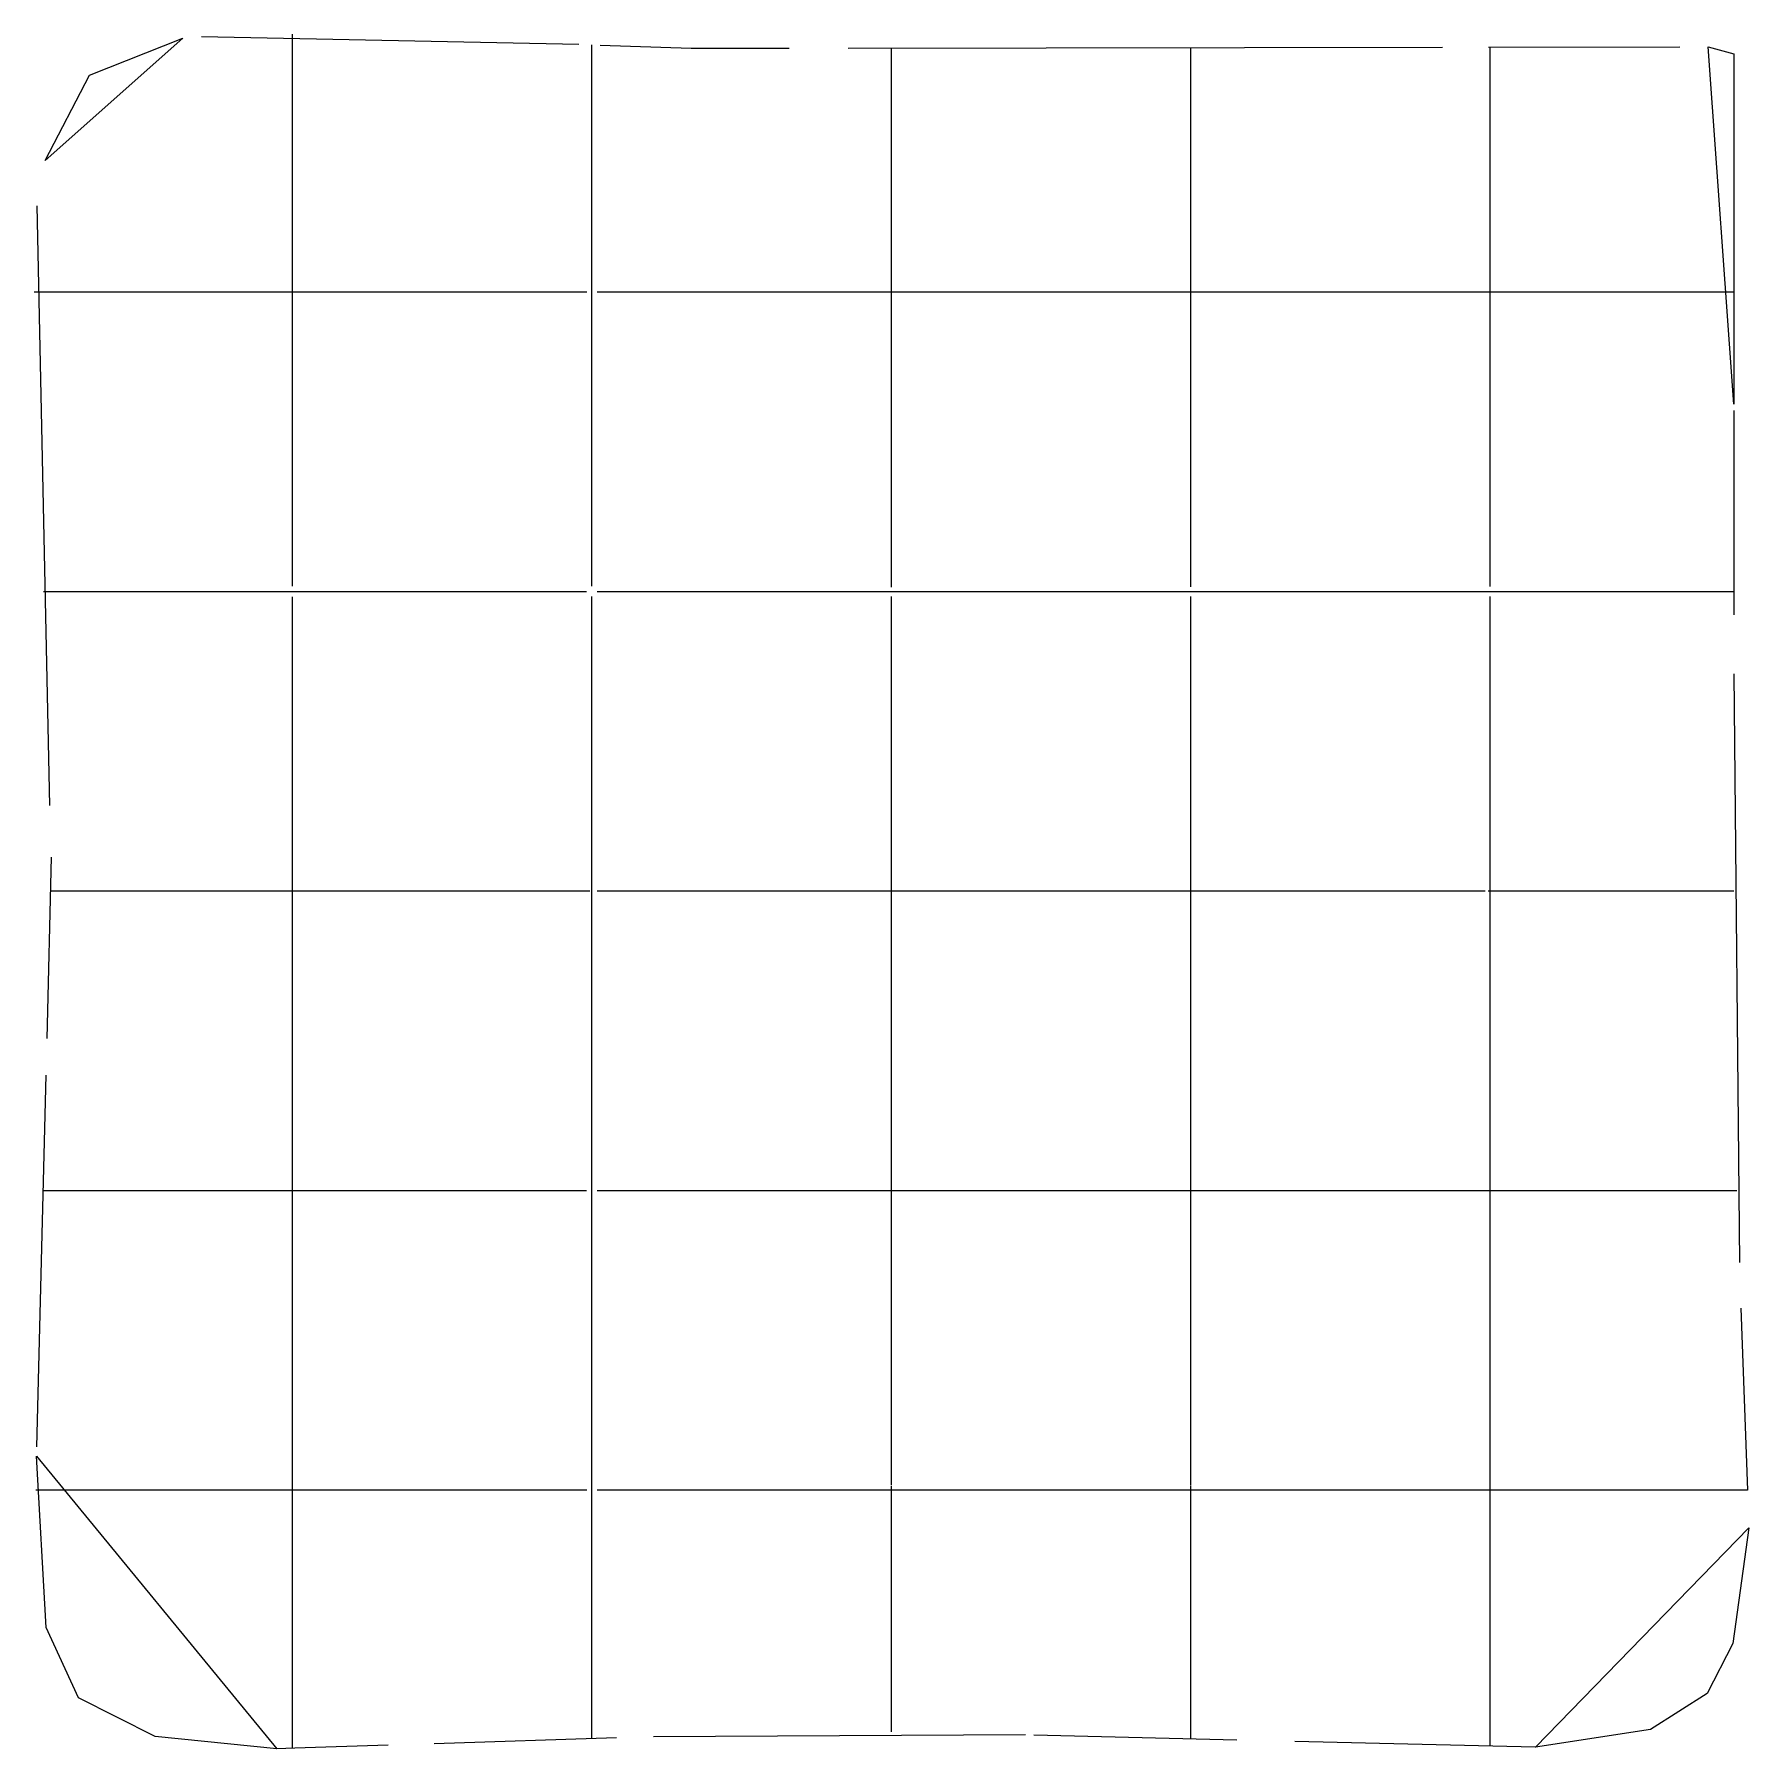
# Model space of a CAD drawing. Extents: x 0.4 to 14.8, y 0.4 to 14.7.
import ezdxf

# ---------------------------------------------------------------- set-up
doc = ezdxf.new("R2010")
doc.units = 0

msp = doc.modelspace()

# ---------------------------------------------------------------- linework, layer by layer
for p, q in [((2.592849, 14.340595), (2.592849, 14.742)), ((1.67925, 14.708618), (0.527613, 13.688807)), ((0.89762, 14.401581), (1.67925, 14.708618)), ((1.834679, 14.723553), (4.98441, 14.658406)), ((1.835723, 14.723634), (1.835723, 14.723634)), ((4.98441, 14.658406), (4.98446, 14.658404)), ((4.98446, 14.658404), (4.98471, 14.658396)), ((5.092849, 14.235273), (5.092849, 14.655)), ((5.161403, 14.652252), (5.922598, 14.627236)), ((5.922598, 14.627236), (5.998198, 14.625185)), ((5.998198, 14.625185), (6.738932, 14.626255)), ((7.231332, 14.626966), (12.19426, 14.634135)), ((7.592849, 14.347333), (7.592849, 14.628)), ((10.092849, 14.20592), (10.092849, 14.631)), ((12.577259, 14.634688), (14.174924, 14.636996)), ((12.592849, 14.210822), (12.592849, 14.635)), ((14.410591, 14.637336), (14.62622, 14.579646)), ((14.626188, 11.655945), (14.410591, 14.637336)), ((14.62622, 14.579646), (14.626188, 11.655945)), ((0.527613, 13.688807), (0.89762, 14.401581)), ((2.592849, 14.019326), (2.592849, 14.340595)), ((7.592849, 14.128), (7.592849, 14.347333)), ((5.092849, 13.984983), (5.092849, 14.235273)), ((10.092849, 13.974186), (10.092849, 14.20592)), ((12.592849, 13.976021), (12.592849, 14.210822)), ((7.592849, 13.86936), (7.592849, 14.128)), ((2.592849, 13.936128), (2.592849, 14.019326)), ((2.592849, 13.519862), (2.592849, 13.936128)), ((5.092849, 13.885988), (5.092849, 13.984983)), ((5.092849, 13.391013), (5.092849, 13.885988)), ((10.092849, 13.87123), (10.092849, 13.974186)), ((12.592849, 13.873715), (12.592849, 13.976021)), ((7.592849, 13.351816), (7.592849, 13.86936)), ((10.092849, 13.356452), (10.092849, 13.87123)), ((12.592849, 13.362183), (12.592849, 13.873715)), ((0.527801, 13.689827), (0.527801, 13.689827)), ((2.592849, 13.125774), (2.592849, 13.519862)), ((0.56897, 8.304313), (0.462974, 13.310624)), ((5.092849, 13.084161), (5.092849, 13.391013)), ((7.592849, 13.070613), (7.592849, 13.351816)), ((10.092849, 13.072548), (10.092849, 13.356452)), ((12.592849, 13.074484), (12.592849, 13.362183)), ((2.592849, 12.981097), (2.592849, 13.125774)), ((5.092849, 12.939), (5.092849, 13.084161)), ((7.592849, 12.925935), (7.592849, 13.070613)), ((10.092849, 12.927387), (10.092849, 13.072548)), ((12.592849, 12.929323), (12.592849, 13.074484)), ((2.592849, 12.25129), (2.592849, 12.981097)), ((5.092849, 12.209194), (5.092849, 12.939)), ((7.592849, 12.196129), (7.592849, 12.925935)), ((10.092849, 12.197581), (10.092849, 12.927387)), ((12.592849, 12.199516), (12.592849, 12.929323)), ((0.438, 12.592238), (0.8384, 12.592238)), ((0.438, 12.592238), (0.8384, 12.592238)), ((0.8384, 12.592238), (1.163953, 12.592238)), ((1.163953, 12.592238), (1.246167, 12.592238)), ((1.246167, 12.592238), (1.657238, 12.592238)), ((1.657238, 12.592238), (2.056323, 12.592238)), ((2.056323, 12.592238), (2.201484, 12.592238)), ((2.201484, 12.592238), (2.93129, 12.592238)), ((2.93129, 12.592238), (3.574743, 12.592238)), ((3.574743, 12.592238), (3.883084, 12.592238)), ((3.883084, 12.592238), (3.944753, 12.592238)), ((3.944753, 12.592238), (4.774097, 12.592238)), ((4.774097, 12.592238), (4.960688, 12.592238)), ((4.960688, 12.592238), (5.049538, 12.592238)), ((5.136, 12.592238), (5.216038, 12.592238)), ((5.216038, 12.592238), (5.3885, 12.592238)), ((5.3885, 12.592238), (6.239192, 12.592238)), ((6.239192, 12.592238), (6.30086, 12.592238)), ((6.30086, 12.592238), (6.609202, 12.592238)), ((6.609202, 12.592238), (7.249871, 12.592238)), ((7.249871, 12.592238), (7.979677, 12.592238)), ((7.979677, 12.592238), (8.124839, 12.592238)), ((8.124839, 12.592238), (8.656967, 12.592238)), ((8.656967, 12.592238), (8.965309, 12.592238)), ((8.965309, 12.592238), (9.026977, 12.592238)), ((9.026977, 12.592238), (9.556323, 12.592238)), ((9.556323, 12.592238), (10.286129, 12.592238)), ((10.286129, 12.592238), (11.013074, 12.592238)), ((11.013074, 12.592238), (11.321416, 12.592238)), ((11.321416, 12.592238), (11.383084, 12.592238)), ((11.383084, 12.592238), (11.717613, 12.592238)), ((11.717613, 12.592238), (12.443419, 12.592238)), ((12.443419, 12.592238), (13.173226, 12.592238)), ((13.173226, 12.592238), (13.422314, 12.592238)), ((13.422314, 12.592238), (13.526235, 12.592238)), ((13.526235, 12.592238), (13.972405, 12.592238)), ((13.972405, 12.592238), (14.199561, 12.592238)), ((14.199561, 12.592238), (14.626, 12.592238)), ((2.592849, 11.609229), (2.592849, 12.25129)), ((5.092849, 11.591346), (5.092849, 12.209194)), ((7.592849, 11.585795), (7.592849, 12.196129)), ((10.092849, 11.586412), (10.092849, 12.197581)), ((12.592849, 11.587234), (12.592849, 12.199516)), ((2.592849, 11.300682), (2.592849, 11.609229)), ((14.626187, 11.602945), (14.626168, 9.896945)), ((5.092849, 11.283004), (5.092849, 11.591346)), ((7.592849, 11.277248), (7.592849, 11.585795)), ((10.092849, 11.278071), (10.092849, 11.586412)), ((12.592849, 11.278893), (12.592849, 11.587234)), ((2.592849, 11.239219), (2.592849, 11.300682)), ((2.592849, 10.396646), (2.592849, 11.239219)), ((5.092849, 11.221336), (5.092849, 11.283004)), ((5.092849, 10.187614), (5.092849, 11.221336)), ((7.592849, 11.215786), (7.592849, 11.277248)), ((7.592849, 10.13397), (7.592849, 11.215786)), ((10.092849, 11.216402), (10.092849, 11.278071)), ((10.092849, 10.134491), (10.092849, 11.216402)), ((12.592849, 11.217224), (12.592849, 11.278893)), ((12.592849, 10.134), (12.592849, 11.217224)), ((2.592849, 10.218385), (2.592849, 10.396646)), ((2.592849, 10.135), (2.592849, 10.218385)), ((5.092849, 10.149923), (5.092849, 10.187614)), ((0.514, 10.092238), (0.930233, 10.092238)), ((0.514, 10.092238), (0.930233, 10.092238)), ((0.930233, 10.092238), (1.193117, 10.092238)), ((1.193117, 10.092238), (1.289382, 10.092238)), ((1.289382, 10.092238), (1.770706, 10.092238)), ((1.770706, 10.092238), (2.093097, 10.092238)), ((2.093097, 10.092238), (2.238258, 10.092238)), ((2.238258, 10.092238), (2.968065, 10.092238)), ((2.592849, 9.963733), (2.592849, 10.048044)), ((2.968065, 10.092238), (3.590365, 10.092238)), ((3.590365, 10.092238), (3.898707, 10.092238)), ((3.898707, 10.092238), (3.960375, 10.092238)), ((3.960375, 10.092238), (4.953527, 10.092238)), ((4.953527, 10.092238), (5.021294, 10.092238)), ((5.021294, 10.092238), (5.049259, 10.092238)), ((5.092849, 10.135), (5.092849, 10.149923)), ((5.092849, 9.897217), (5.092849, 10.048348)), ((5.136, 10.092238), (5.275361, 10.092238)), ((5.275361, 10.092238), (5.537204, 10.092238)), ((5.537204, 10.092238), (6.254814, 10.092238)), ((6.254814, 10.092238), (6.316483, 10.092238)), ((6.316483, 10.092238), (6.624824, 10.092238)), ((6.624824, 10.092238), (7.286645, 10.092238)), ((7.286645, 10.092238), (8.016452, 10.092238)), ((7.592849, 10.127), (7.592849, 10.13397)), ((7.592849, 9.87738), (7.592849, 10.048705)), ((8.016452, 10.092238), (8.161613, 10.092238)), ((8.161613, 10.092238), (8.67259, 10.092238)), ((8.67259, 10.092238), (8.980931, 10.092238)), ((8.980931, 10.092238), (9.447935, 10.092238)), ((9.447935, 10.092238), (9.593097, 10.092238)), ((9.593097, 10.092238), (10.322903, 10.092238)), ((10.092849, 10.131), (10.092849, 10.134491)), ((10.092849, 9.879418), (10.092849, 10.048403)), ((10.322903, 10.092238), (11.028697, 10.092238)), ((11.028697, 10.092238), (11.337039, 10.092238)), ((11.337039, 10.092238), (11.398707, 10.092238)), ((11.398707, 10.092238), (11.754387, 10.092238)), ((11.754387, 10.092238), (12.480194, 10.092238)), ((12.480194, 10.092238), (13.21, 10.092238)), ((12.592849, 9.88235), (12.592849, 10.048394)), ((13.21, 10.092238), (13.448641, 10.092238)), ((13.448641, 10.092238), (13.552562, 10.092238)), ((13.552562, 10.092238), (14.126, 10.092238)), ((14.126, 10.092238), (14.343333, 10.092238)), ((14.343333, 10.092238), (14.626, 10.092238)), ((2.592849, 9.785724), (2.592849, 9.963733)), ((5.092849, 9.622446), (5.092849, 9.897217)), ((7.592849, 9.578519), (7.592849, 9.87738)), ((10.092849, 9.583974), (10.092849, 9.879418)), ((12.592849, 9.590176), (12.592849, 9.88235)), ((2.592849, 8.944575), (2.592849, 9.785724)), ((5.092849, 8.926897), (5.092849, 9.622446)), ((12.592849, 8.922786), (12.592849, 9.590176)), ((7.592849, 8.921141), (7.592849, 9.578519)), ((10.092849, 8.921963), (10.092849, 9.583974)), ((14.626162, 9.403945), (14.672407, 4.491092)), ((2.592849, 8.883112), (2.592849, 8.944575)), ((2.592849, 8.574565), (2.592849, 8.883112)), ((5.092849, 8.865228), (5.092849, 8.926897)), ((7.592849, 8.859678), (7.592849, 8.921141)), ((10.092849, 8.860295), (10.092849, 8.921963)), ((12.592849, 8.861117), (12.592849, 8.922786)), ((5.092849, 8.556887), (5.092849, 8.865228)), ((7.592849, 8.551131), (7.592849, 8.859678)), ((10.092849, 8.551953), (10.092849, 8.860295)), ((12.592849, 8.552776), (12.592849, 8.861117)), ((2.592849, 7.932226), (2.592849, 8.574565)), ((5.092849, 7.890613), (5.092849, 8.556887)), ((7.592849, 7.877065), (7.592849, 8.551131)), ((10.092849, 7.879), (10.092849, 8.551953)), ((12.592849, 7.880935), (12.592849, 8.552776)), ((0.545505, 6.360493), (0.582114, 7.874014)), ((2.592849, 7.202419), (2.592849, 7.932226)), ((5.092849, 7.160806), (5.092849, 7.890613)), ((7.592849, 7.147258), (7.592849, 7.877065)), ((10.092849, 7.149194), (10.092849, 7.879)), ((12.592849, 7.151129), (12.592849, 7.880935)), ((0.576, 7.592238), (1.075932, 7.592238)), ((0.576, 7.592238), (1.075932, 7.592238)), ((1.075932, 7.592238), (1.327894, 7.592238)), ((1.327894, 7.592238), (1.861287, 7.592238)), ((1.861287, 7.592238), (2.123581, 7.592238)), ((2.123581, 7.592238), (2.268258, 7.592238)), ((2.268258, 7.592238), (2.998065, 7.592238)), ((2.998065, 7.592238), (3.60311, 7.592238)), ((3.60311, 7.592238), (3.911657, 7.592238)), ((3.911657, 7.592238), (3.97312, 7.592238)), ((3.97312, 7.592238), (5.053065, 7.592238)), ((5.053065, 7.592238), (5.075667, 7.592238)), ((5.075667, 7.592238), (5.077, 7.592238)), ((5.136, 7.592238), (5.321147, 7.592238)), ((5.321147, 7.592238), (5.635319, 7.592238)), ((5.635319, 7.592238), (6.267765, 7.592238)), ((6.267765, 7.592238), (6.329227, 7.592238)), ((6.329227, 7.592238), (6.637775, 7.592238)), ((6.637775, 7.592238), (7.317129, 7.592238)), ((7.317129, 7.592238), (8.046935, 7.592238)), ((8.046935, 7.592238), (8.191613, 7.592238)), ((8.191613, 7.592238), (8.685335, 7.592238)), ((8.685335, 7.592238), (8.993882, 7.592238)), ((8.993882, 7.592238), (9.478419, 7.592238)), ((9.478419, 7.592238), (9.623097, 7.592238)), ((9.623097, 7.592238), (10.352903, 7.592238)), ((10.352903, 7.592238), (11.041442, 7.592238)), ((11.041442, 7.592238), (11.349989, 7.592238)), ((11.349989, 7.592238), (11.411452, 7.592238)), ((11.411452, 7.592238), (12.003926, 7.592238)), ((12.003926, 7.592238), (12.340261, 7.592238)), ((12.340261, 7.592238), (12.549751, 7.592238)), ((12.576333, 7.592238), (12.580491, 7.592238)), ((12.580491, 7.592238), (12.605993, 7.592238)), ((12.605993, 7.592238), (12.628152, 7.592238)), ((12.628152, 7.592238), (13.470464, 7.592238)), ((13.470464, 7.592238), (13.574039, 7.592238)), ((13.574039, 7.592238), (13.972405, 7.592238)), ((13.972405, 7.592238), (14.199561, 7.592238)), ((14.199561, 7.592238), (14.626, 7.592238)), ((2.592849, 7.057742), (2.592849, 7.202419)), ((5.092849, 7.015645), (5.092849, 7.160806)), ((2.592849, 6.527005), (2.592849, 7.057742)), ((5.092849, 6.509121), (5.092849, 7.015645)), ((7.592849, 7.002581), (7.592849, 7.147258)), ((10.092849, 7.004032), (10.092849, 7.149194)), ((12.592849, 7.005968), (12.592849, 7.151129)), ((7.592849, 6.503571), (7.592849, 7.002581)), ((10.092849, 6.504188), (10.092849, 7.004032)), ((12.592849, 6.50501), (12.592849, 7.005968)), ((2.592849, 6.218458), (2.592849, 6.527005)), ((5.092849, 6.20078), (5.092849, 6.509121)), ((7.592849, 6.195024), (7.592849, 6.503571)), ((10.092849, 6.195846), (10.092849, 6.504188)), ((12.592849, 6.196668), (12.592849, 6.50501)), ((2.592849, 6.156995), (2.592849, 6.218458)), ((2.592849, 5.626258), (2.592849, 6.156995)), ((5.092849, 5.729323), (5.092849, 6.20078)), ((7.592849, 5.715774), (7.592849, 6.195024)), ((10.092849, 5.71771), (10.092849, 6.195846)), ((12.592849, 5.719645), (12.592849, 6.196668)), ((0.459581, 2.951575), (0.537825, 6.055789)), ((5.092849, 5.584161), (5.092849, 5.729323)), ((2.592849, 4.896452), (2.592849, 5.626258)), ((5.092849, 4.854355), (5.092849, 5.584161)), ((7.592849, 5.574484), (7.592849, 5.715774)), ((10.092849, 5.572548), (10.092849, 5.71771)), ((12.592849, 5.574484), (12.592849, 5.719645)), ((7.592849, 5.571097), (7.592849, 5.574484)), ((7.592849, 4.84129), (7.592849, 5.571097)), ((10.092849, 4.842742), (10.092849, 5.572548)), ((12.592849, 4.844677), (12.592849, 5.574484)), ((0.513, 5.092238), (1.012837, 5.092238)), ((0.513, 5.092238), (1.012837, 5.092238)), ((1.012837, 5.092238), (1.289061, 5.092238)), ((1.289061, 5.092238), (1.770706, 5.092238)), ((1.770706, 5.092238), (2.093097, 5.092238)), ((2.093097, 5.092238), (2.237774, 5.092238)), ((2.237774, 5.092238), (2.967581, 5.092238)), ((2.967581, 5.092238), (3.59016, 5.092238)), ((3.59016, 5.092238), (3.898707, 5.092238)), ((3.898707, 5.092238), (3.96017, 5.092238)), ((3.96017, 5.092238), (4.952595, 5.092238)), ((4.952595, 5.092238), (5.020314, 5.092238)), ((5.020314, 5.092238), (5.048517, 5.092238)), ((5.136, 5.092238), (5.273827, 5.092238)), ((5.273827, 5.092238), (5.533687, 5.092238)), ((5.533687, 5.092238), (5.536488, 5.092238)), ((5.536488, 5.092238), (6.254814, 5.092238)), ((6.254814, 5.092238), (6.316277, 5.092238)), ((6.316277, 5.092238), (6.624824, 5.092238)), ((6.624824, 5.092238), (7.286645, 5.092238)), ((7.286645, 5.092238), (8.016452, 5.092238)), ((8.016452, 5.092238), (8.161129, 5.092238)), ((8.161129, 5.092238), (8.672384, 5.092238)), ((8.672384, 5.092238), (8.684775, 5.092238)), ((8.684775, 5.092238), (8.980931, 5.092238)), ((8.980931, 5.092238), (9.447935, 5.092238)), ((9.447935, 5.092238), (9.592613, 5.092238)), ((9.592613, 5.092238), (10.322419, 5.092238)), ((10.322419, 5.092238), (11.028492, 5.092238)), ((11.028492, 5.092238), (11.337039, 5.092238)), ((11.337039, 5.092238), (11.398501, 5.092238)), ((11.398501, 5.092238), (11.753903, 5.092238)), ((11.753903, 5.092238), (12.480194, 5.092238)), ((12.480194, 5.092238), (13.21, 5.092238)), ((13.21, 5.092238), (13.472299, 5.092238)), ((13.472299, 5.092238), (13.571799, 5.092238)), ((13.571799, 5.092238), (13.983777, 5.092238)), ((13.983777, 5.092238), (14.230169, 5.092238)), ((14.230169, 5.092238), (14.651, 5.092238)), ((2.592849, 4.170898), (2.592849, 4.896452)), ((5.092849, 4.153014), (5.092849, 4.854355)), ((7.592849, 4.147464), (7.592849, 4.84129)), ((10.092849, 4.14808), (10.092849, 4.842742)), ((12.592849, 4.148903), (12.592849, 4.844677)), ((2.592849, 3.862351), (2.592849, 4.170898)), ((5.092849, 3.844672), (5.092849, 4.153014)), ((7.592849, 3.838917), (7.592849, 4.147464)), ((10.092849, 3.839739), (10.092849, 4.14808)), ((12.592849, 3.840561), (12.592849, 4.148903)), ((14.685885, 4.108662), (14.739376, 2.590938)), ((14.685922, 4.107624), (14.685922, 4.107624)), ((2.592849, 3.800888), (2.592849, 3.862351)), ((2.592849, 3.464968), (2.592849, 3.800888)), ((5.092849, 3.783004), (5.092849, 3.844672)), ((5.092849, 3.422871), (5.092849, 3.783004)), ((7.592849, 3.777454), (7.592849, 3.838917)), ((7.592849, 2.808754), (7.592849, 3.777454)), ((10.092849, 3.778071), (10.092849, 3.839739)), ((10.092849, 2.718555), (10.092849, 3.778071)), ((12.592849, 3.778893), (12.592849, 3.840561)), ((12.592849, 2.641798), (12.592849, 3.778893)), ((2.592849, 2.738677), (2.592849, 3.464968)), ((5.092849, 2.697065), (5.092849, 3.422871)), ((0.538426, 1.443541), (0.457666, 2.875599)), ((0.457666, 2.875599), (2.462284, 0.432831)), ((0.538426, 1.443541), (0.457666, 2.875599)), ((0.457666, 2.875599), (2.462284, 0.432831)), ((2.592849, 2.008871), (2.592849, 2.738677)), ((7.592849, 2.687639), (7.592849, 2.808754)), ((0.45, 2.592238), (0.659682, 2.592238)), ((0.45, 2.592238), (0.659682, 2.592238)), ((0.659682, 2.592238), (0.949704, 2.592238)), ((0.949704, 2.592238), (1.25296, 2.592238)), ((1.25296, 2.592238), (1.677009, 2.592238)), ((1.677009, 2.592238), (2.062613, 2.592238)), ((2.062613, 2.592238), (2.20729, 2.592238)), ((2.20729, 2.592238), (2.937097, 2.592238)), ((2.937097, 2.592238), (3.57721, 2.592238)), ((3.57721, 2.592238), (3.885757, 2.592238)), ((3.885757, 2.592238), (3.947219, 2.592238)), ((3.947219, 2.592238), (4.801303, 2.592238)), ((4.801303, 2.592238), (4.970698, 2.592238)), ((4.970698, 2.592238), (5.049506, 2.592238)), ((5.092849, 1.967258), (5.092849, 2.697065)), ((5.136, 2.592238), (5.22603, 2.592238)), ((5.22603, 2.592238), (5.415512, 2.592238)), ((5.415512, 2.592238), (6.241864, 2.592238)), ((6.241864, 2.592238), (6.303327, 2.592238)), ((6.303327, 2.592238), (6.611874, 2.592238)), ((6.611874, 2.592238), (7.256161, 2.592238)), ((7.256161, 2.592238), (7.985968, 2.592238)), ((7.592849, 2.635), (7.592849, 2.687639)), ((7.592849, 2.623509), (7.592849, 2.627556)), ((7.592849, 2.574879), (7.592849, 2.623509)), ((7.985968, 2.592238), (8.130645, 2.592238)), ((8.130645, 2.592238), (8.659434, 2.592238)), ((8.659434, 2.592238), (8.967981, 2.592238)), ((8.967981, 2.592238), (9.029444, 2.592238)), ((9.029444, 2.592238), (9.562129, 2.592238)), ((9.562129, 2.592238), (10.291935, 2.592238)), ((10.092849, 2.659092), (10.092849, 2.718555)), ((10.092849, 2.635), (10.092849, 2.659092)), ((10.092849, 2.626511), (10.092849, 2.630667)), ((10.092849, 2.614168), (10.092849, 2.626511)), ((10.092849, 2.578879), (10.092849, 2.614168)), ((10.092849, 2.559537), (10.092849, 2.578879)), ((10.291935, 2.592238), (11.015541, 2.592238)), ((11.015541, 2.592238), (11.324088, 2.592238)), ((11.324088, 2.592238), (11.385551, 2.592238)), ((11.385551, 2.592238), (11.723419, 2.592238)), ((11.723419, 2.592238), (12.44971, 2.592238)), ((12.44971, 2.592238), (13.179516, 2.592238)), ((12.592849, 2.636883), (12.592849, 2.641798)), ((12.592849, 2.634667), (12.592849, 2.636883)), ((12.592849, 2.630511), (12.592849, 2.634667)), ((12.592849, 2.581909), (12.592849, 2.630511)), ((12.592849, 2.560359), (12.592849, 2.581909)), ((13.179516, 2.592238), (13.54641, 2.592238)), ((13.54641, 2.592238), (13.630108, 2.592238)), ((13.630108, 2.592238), (14.018928, 2.592238)), ((14.018928, 2.592238), (14.336788, 2.592238)), ((14.336788, 2.592238), (14.739, 2.592238)), ((7.592849, 2.559053), (7.592849, 2.574879)), ((7.592849, 1.735387), (7.592849, 2.559053)), ((10.092849, 1.681169), (10.092849, 2.559537)), ((12.592849, 1.620714), (12.592849, 2.560359)), ((12.96997, 0.445883), (14.750447, 2.2768)), ((14.750447, 2.2768), (14.61813, 1.310818)), ((14.750427, 2.275764), (14.750427, 2.275764)), ((2.592849, 1.629929), (2.592849, 2.008871)), ((5.092849, 1.689886), (5.092849, 1.967258)), ((7.592849, 1.62929), (7.592849, 1.735387)), ((2.592849, 1.547989), (2.592849, 1.629929)), ((5.092849, 1.593103), (5.092849, 1.689886)), ((5.092849, 1.016), (5.092849, 1.593103)), ((7.592849, 1.219806), (7.592849, 1.62929)), ((10.092849, 1.584559), (10.092849, 1.681169)), ((10.092849, 1.192966), (10.092849, 1.584559)), ((12.592849, 1.535), (12.592849, 1.620714)), ((0.806799, 0.85731), (0.538426, 1.443541)), ((0.806799, 0.85731), (0.538426, 1.443541)), ((2.592849, 1.162953), (2.592849, 1.547989)), ((12.592849, 1.169286), (12.592849, 1.535)), ((14.61813, 1.310818), (14.403968, 0.892625)), ((2.592849, 0.8374), (2.592849, 1.162953)), ((7.592849, 1.004538), (7.592849, 1.219806)), ((10.092849, 0.931667), (10.092849, 1.192966)), ((12.592849, 0.85904), (12.592849, 1.169286)), ((5.092849, 0.77), (5.092849, 1.016)), ((7.592849, 0.574), (7.592849, 1.004538)), ((7.592849, 0.574), (7.592849, 1.004538)), ((10.092849, 0.515), (10.092849, 0.931667)), ((10.092849, 0.515), (10.092849, 0.931667)), ((12.592849, 0.455), (12.592849, 0.85904)), ((12.592849, 0.455), (12.592849, 0.85904)), ((14.403968, 0.892625), (13.931864, 0.593264)), ((1.446263, 0.534377), (0.806799, 0.85731)), ((1.446263, 0.534377), (0.806799, 0.85731)), ((2.592849, 0.437), (2.592849, 0.8374)), ((2.592849, 0.437), (2.592849, 0.8374)), ((5.092849, 0.516), (5.092849, 0.77)), ((5.092849, 0.516), (5.092849, 0.77)), ((13.931864, 0.593264), (12.96997, 0.445883)), ((2.462284, 0.432831), (1.446263, 0.534377)), ((2.462284, 0.432831), (1.446263, 0.534377)), ((2.612548, 0.437586), (2.462284, 0.432831)), ((3.392023, 0.462255), (2.612548, 0.437586)), ((5.297486, 0.52256), (3.775165, 0.474381)), ((8.714216, 0.547707), (5.607248, 0.532363)), ((10.477818, 0.505416), (8.782997, 0.546057)), ((12.968633, 0.445731), (10.96237, 0.493796)), ((12.96997, 0.445883), (12.968633, 0.445731))]:
    msp.add_line(p, q)

doc.saveas('drawing.dxf')
